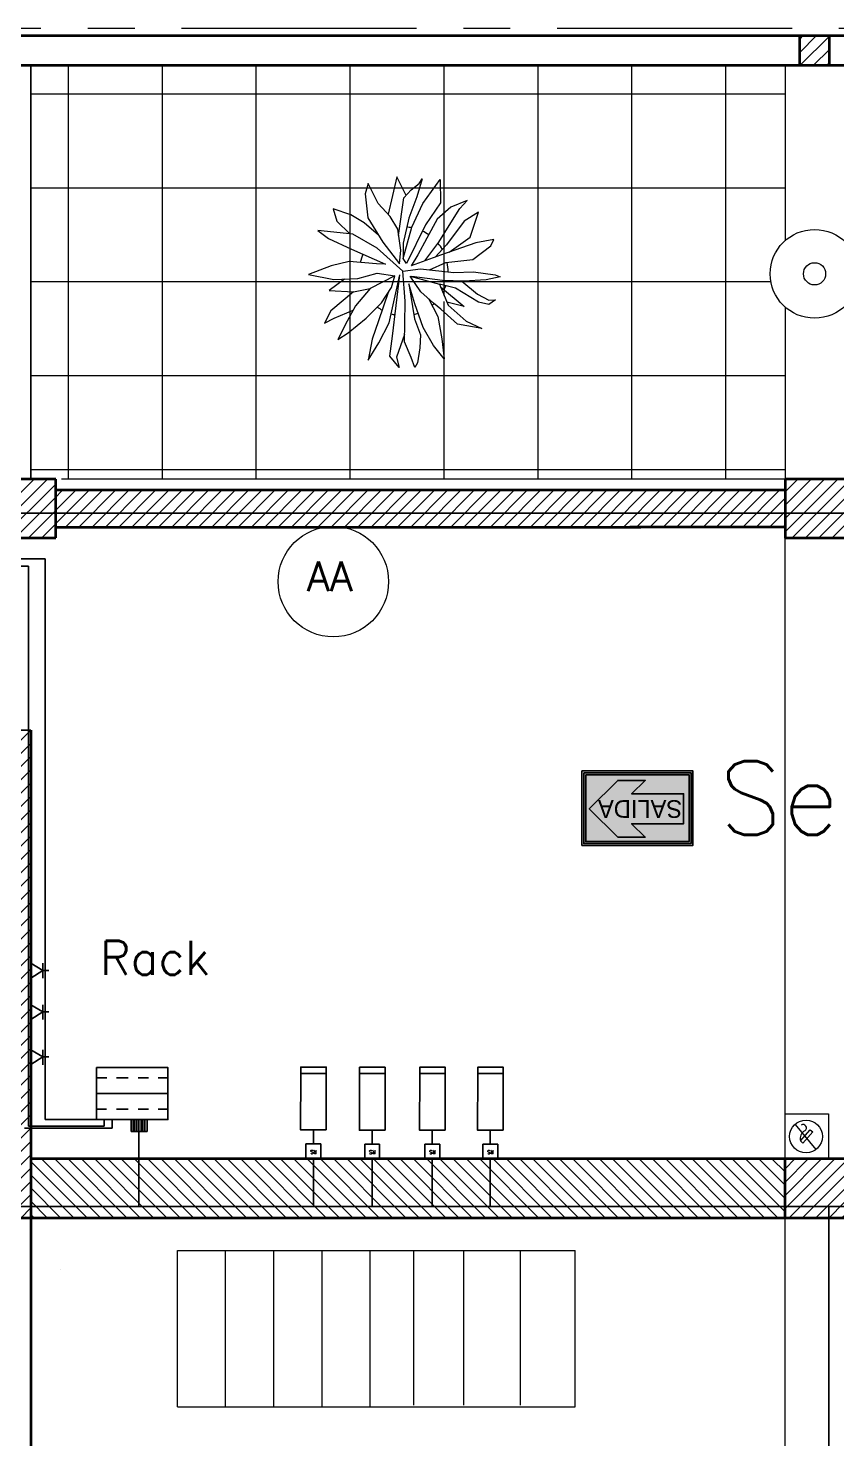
# Model space of a CAD drawing. Extents: x 1009 to 1343, y -172900 to 201.
# Drawn here: x 1041.58 to 1047.05, y 134.29 to 143.84 of the extents above; entities that cross this region are included whole.
import ezdxf

# ---------------------------------------------------------------- set-up
doc = ezdxf.new("R2010")
doc.units = 0
doc.header["$LTSCALE"] = 0.5
doc.linetypes.add('CENTER', pattern=[50.8, 31.75, -6.35, 6.35, -6.35])
doc.linetypes.add('TRAZOS2', pattern=[0.375, 0.25, -0.125])
doc.layers.get('0').update_dxf_attribs({"linetype": 'CONTINUOUS'})
for name, color, linetype in [('BRIGADAS', 8, 'TRAZOS2'), ('Cableado', 100, 'CONTINUOUS'), ('Electricidad', 50, 'CONTINUOUS'), ('MARCO_FONDO_NEGRO', 7, 'CONTINUOUS'), ('SEÑAL_FONDO_FIGURAS', 254, 'CONTINUOUS'), ('SEÑAL_FONDO_NEGRO', 7, 'CONTINUOUS'), ('SEÑAL_FONDO_VERDE', 86, 'CONTINUOUS')]:
    doc.layers.add(name, color=color, linetype=linetype)
for name, color, linetype, lineweight in [('Detalles .05', 243, 'CONTINUOUS', 5), ('Detalles 01', 8, 'CONTINUOUS', 9), ('Equipamiento fijo', 31, 'CONTINUOUS', 13), ('Muros corte', 7, 'CONTINUOUS', 40), ('Muros vista', 253, 'CONTINUOUS', 25), ('Pisos', 252, 'CONTINUOUS', 18), ('Punta 01', 6, 'CONTINUOUS', 9), ('Punta 02', 11, 'CONTINUOUS', 20), ('Sist. contra incendio', 1, 'CONTINUOUS', 18), ('Tratamiento pisos', 251, 'CONTINUOUS', 9), ('Vidrios', 147, 'CONTINUOUS', 13)]:
    doc.layers.add(name, color=color, linetype=linetype, lineweight=lineweight)
doc.styles.add('franklin gothic medium', font='framd.ttf')
doc.styles.add('Texto 2 mm', font='simplex.shx', dxfattribs={"height": 0.2})
doc.styles.add('Texto 5 mm', font='simplex.shx', dxfattribs={"height": 0.5})
pattern_1 = [(45, (0.52796, 11.5044), (-0.0449012806, 0.0449012806), [])]

# ---------------------------------------------------------------- blocks, each defined once
blk = doc.blocks.new('Planta 1')
for p, q in [((-0.2329, 0.595), (-0.2541, 0.5255)), ((-0.1663, 0.4609), (-0.2329, 0.595)), ((-0.0386, 0.6397), (-0.0987, 0.3876)), ((0.0237, 0.5146), (-0.0386, 0.6397)), ((0.0572, 0.5528), (0.1131, 0.595)), ((0.1317, 0.6273), (0.0971, 0.5056)), ((0.1131, 0.595), (0.1317, 0.6273)), ((0.1371, 0.4609), (0.2541, 0.6223)), ((0.2541, 0.6223), (0.2568, 0.4658)), ((-0.2541, 0.5255), (-0.2355, 0.364)), ((-0.0268, 0.244), (0.0093, 0.4982)), ((0.0093, 0.4982), (0.0572, 0.5528)), ((0.0971, 0.5056), (0.0412, 0.3615)), ((0.4377, 0.4808), (0.326, 0.436)), ((0.3872, 0.4261), (0.4377, 0.4808)), ((-0.35, 0.3839), (-0.4697, 0.4237)), ((-0.4697, 0.4237), (-0.4457, 0.3417)), ((-0.2595, 0.3293), (-0.35, 0.3839)), ((-0.0839, 0.3715), (-0.1663, 0.4609)), ((0.0625, 0.2994), (0.1371, 0.4609)), ((0.2568, 0.4658), (0.1557, 0.3168)), ((0.326, 0.436), (0.2328, 0.3541)), ((0.326, 0.3293), (0.3872, 0.4261)), ((0.5123, 0.4013), (0.4165, 0.3417)), ((0.4564, 0.2324), (0.5123, 0.4013)), ((-0.4457, 0.3417), (-0.3578, 0.2545)), ((-0.1639, 0.2462), (-0.2595, 0.3293)), ((-0.2355, 0.364), (-0.1344, 0.1976)), ((-0.0333, 0.287), (-0.0839, 0.3715)), ((-0.012, 0.1455), (-0.0333, 0.287)), ((0.0412, 0.3615), (0.004, 0.1926)), ((0.0041, 0.0873), (0.0625, 0.2994)), ((0.1557, 0.3168), (0.0258, 0.055)), ((0.2328, 0.3541), (0.1636, 0.2249)), ((0.2461, 0.1976), (0.326, 0.3293)), ((0.4165, 0.3417), (0.2967, 0.1803)), ((-0.3367, 0.2523), (-0.5735, 0.2771)), ((-0.5735, 0.2771), (-0.5016, 0.2224)), ((-0.5016, 0.2224), (-0.3447, 0.1504)), ((-0.1717, 0.1579), (-0.3367, 0.2523)), ((-0.1344, 0.1976), (-0.0207, 0.0514)), ((0.004, 0.1926), (0.0041, 0.0873)), ((0.1636, 0.2249), (0.1024, 0.1132)), ((0.1494, 0.0717), (0.2461, 0.1976)), ((0.4963, 0.1951), (0.2568, 0.1107)), ((0.3151, 0.1313), (0.4564, 0.2324)), ((0.616, 0.2175), (0.4963, 0.1951)), ((0.5974, 0.1728), (0.616, 0.2175)), ((-0.3447, 0.1504), (-0.1164, 0.0504)), ((0.002, 0.0018), (-0.1717, 0.1579)), ((-0.0207, 0.0514), (-0.012, 0.1455)), ((0.1024, 0.1132), (0.0583, 0.0386)), ((0.2568, 0.1107), (0.0583, 0.0386)), ((0.2967, 0.1803), (0.22, 0.0963)), ((0.475, 0.0809), (0.5974, 0.1728)), ((-0.483, 0.0387), (-0.6373, -0.021)), ((-0.3606, 0.0685), (-0.483, 0.0387)), ((-0.177, 0.0511), (-0.3606, 0.0685)), ((-0.1164, 0.0504), (-0.177, 0.0511)), ((0.002, 0.0018), (0.1211, 0.0188)), ((0.0173, -0.1998), (0.002, 0.0018)), ((0.0258, 0.055), (0.0041, 0.0873)), ((0.1211, 0.0188), (0.3473, -0.006)), ((0.1822, 0.0121), (0.2914, 0.061)), ((0.2914, 0.061), (0.475, 0.0809)), ((-0.6373, -0.021), (-0.4644, -0.0532)), ((-0.3937, -0.0511), (-0.4963, -0.1277)), ((-0.4644, -0.0532), (-0.3021, -0.0483)), ((-0.3021, -0.0483), (-0.1717, -0.011)), ((-0.053, -0.0299), (-0.2196, -0.1153)), ((-0.1717, -0.011), (-0.053, -0.0299)), ((-0.0918, -0.3464), (-0.0194, -0.022)), ((-0.0759, -0.1079), (-0.053, -0.0299)), ((-0.0679, -0.4382), (-0.0194, -0.022)), ((0.0426, -0.0843), (0.0812, -0.319)), ((0.0838, -0.2196), (0.0426, -0.0843)), ((0.0513, -0.0305), (0.2488, -0.0856)), ((0.1237, -0.1377), (0.0513, -0.0305)), ((0.2701, -0.0607), (0.0625, -0.0336)), ((0.2488, -0.0856), (0.3073, -0.2271)), ((0.3579, -0.1129), (0.2488, -0.0856)), ((0.4138, -0.0657), (0.2701, -0.0607)), ((0.3473, -0.006), (0.4803, -0.0011)), ((0.4007, -0.0652), (0.5069, -0.1526)), ((0.5655, -0.0557), (0.4138, -0.0657)), ((0.4803, -0.0011), (0.6267, -0.0234)), ((0.6587, -0.0359), (0.5655, -0.0557)), ((0.6267, -0.0234), (0.6587, -0.0359)), ((-0.4963, -0.1277), (-0.3313, -0.1377)), ((-0.3313, -0.1377), (-0.4857, -0.2668)), ((-0.3313, -0.1377), (-0.2196, -0.1153)), ((-0.2196, -0.1153), (-0.318, -0.2321)), ((-0.0971, -0.1412), (-0.1637, -0.3339)), ((-0.1424, -0.2122), (-0.0759, -0.1079)), ((0.2089, -0.2147), (0.1237, -0.1377)), ((0.1744, -0.1835), (0.2381, -0.3041)), ((0.2568, -0.1029), (0.4165, -0.237)), ((0.5123, -0.2073), (0.3579, -0.1129)), ((0.5069, -0.1526), (0.5841, -0.1948)), ((-0.4857, -0.2668), (-0.5283, -0.3488)), ((-0.4617, -0.3165), (-0.334, -0.262)), ((-0.318, -0.2321), (-0.3739, -0.3364)), ((-0.2462, -0.3165), (-0.1424, -0.2122)), ((0.0146, -0.3538), (0.0173, -0.1998)), ((0.1104, -0.2942), (0.0838, -0.2196)), ((0.2595, -0.2544), (0.2089, -0.2147)), ((0.3712, -0.3563), (0.2595, -0.2544)), ((0.4165, -0.237), (0.2994, -0.2079)), ((0.3073, -0.2271), (0.4297, -0.3364)), ((0.5841, -0.2221), (0.5123, -0.2073)), ((0.5841, -0.1948), (0.6293, -0.1923)), ((0.6293, -0.1923), (0.5841, -0.2221)), ((-0.5283, -0.3488), (-0.4617, -0.3165)), ((-0.3739, -0.3364), (-0.4378, -0.4606)), ((-0.3686, -0.4159), (-0.2462, -0.3165)), ((-0.1637, -0.3339), (-0.2063, -0.4581)), ((-0.161, -0.4829), (-0.0918, -0.3464)), ((0.012, -0.4755), (0.0146, -0.3538)), ((0.0812, -0.319), (0.1211, -0.4283)), ((0.1397, -0.3786), (0.1104, -0.2942)), ((0.2089, -0.5003), (0.1397, -0.3786)), ((0.2381, -0.3041), (0.2648, -0.4556)), ((0.5362, -0.3861), (0.3712, -0.3563)), ((0.4297, -0.3364), (0.5362, -0.3861)), ((-0.4378, -0.4606), (-0.3686, -0.4159)), ((-0.2063, -0.4581), (-0.2329, -0.5997)), ((-0.0865, -0.5724), (-0.0679, -0.4382)), ((0.0131, -0.4251), (-0.0413, -0.5798)), ((0.0572, -0.5823), (0.012, -0.4755)), ((0.1211, -0.4283), (0.1157, -0.5152)), ((0.2648, -0.4556), (0.2807, -0.5898)), ((-0.2329, -0.5997), (-0.161, -0.4829)), ((-0.0227, -0.6493), (-0.0865, -0.5724)), ((0.1157, -0.5152), (0.0998, -0.6171)), ((0.2807, -0.5898), (0.2089, -0.5003)), ((-0.0413, -0.5798), (-0.0227, -0.6493)), ((0.0838, -0.6493), (0.0572, -0.5823)), ((0.0998, -0.6171), (0.0838, -0.6493))]:
    blk.add_line(p, q)
at = {"layer": 'Detalles .05'}
for start, end in [(79.67735, 86.20702), (125.03863, 125.08075), (55.77773, 65.12379), (157.2574, 168.4231), (29.64125, 39.12553), (359.44286, 11.7162), (335.49978, 341.04008), (233.57333, 240.8096), (253.28468, 258.68298), (283.22271, 289.11479), (309.56471, 313.10247)]:
    blk.add_arc((0.0079, 0.0012), 0.3, start, end, dxfattribs=at)
blk = doc.blocks.new('A$C4F586106')
at = {"layer": 'SEÑAL_FONDO_FIGURAS'}
h = blk.add_hatch(color=256, dxfattribs=at)
h.paths.add_polyline_path([(1.092, 0.238), (0.029, 0.238), (0.029, 1.85), (1.092, 1.85)])
h.paths.add_polyline_path([(1.063, 1.821), (0.058, 1.821), (0.058, 0.267), (1.063, 0.267)], flags=16)
h.paths.add_polyline_path([(0.807, 1.55), (0.807, 0.438), (0.287, 0.438), (0.287, 1.55)], flags=8)
blk.add_hatch(color=256, dxfattribs=at).paths.add_polyline_path([(0.553, 1.768), (0.126, 1.339), (0.126, 0.925), (0.327, 1.132), (0.327, 0.349), (0.553, 0.349), (0.778, 0.349), (0.778, 1.132), (0.979, 0.925), (0.979, 1.339)])
at = {"layer": 'SEÑAL_FONDO_VERDE'}
h = blk.add_hatch(color=256, dxfattribs=at)
h.paths.add_polyline_path([(0.058, 0.267), (0.058, 1.821), (1.063, 1.821), (1.063, 0.267)])
h.paths.add_polyline_path([(0.327, 0.349), (0.553, 0.349), (0.778, 0.349), (0.778, 1.132), (0.979, 0.925), (0.979, 1.339), (0.553, 1.768), (0.126, 1.339), (0.126, 0.925), (0.327, 1.132)], flags=16)
at = {"layer": 'MARCO_FONDO_NEGRO'}
blk.add_lwpolyline([(1.121, 1.879), (1.121, 0.209), (0, 0.209), (0, 1.879)], close=True, dxfattribs=at)
at = {"layer": 'SEÑAL_FONDO_FIGURAS'}
blk.add_lwpolyline([(1.092, 1.85), (0.029, 1.85), (0.029, 0.238), (1.092, 0.238)], close=True, dxfattribs=at)
at = {"layer": 'SEÑAL_FONDO_NEGRO'}
blk.add_lwpolyline([(1.063, 1.821), (1.063, 0.267), (0.058, 0.267), (0.058, 1.821)], close=True, dxfattribs=at)
at = {"layer": 'SEÑAL_FONDO_VERDE'}
for points in [[(1.063, 1.821), (1.063, 0.267), (0.058, 0.267), (0.058, 1.821)], [(0.553, 0.349), (0.778, 0.349), (0.778, 1.132), (0.979, 0.925), (0.979, 1.339), (0.553, 1.768), (0.126, 1.339), (0.126, 0.925), (0.327, 1.132), (0.327, 0.349)], [(0.553, 0.349), (0.778, 0.349), (0.778, 1.132), (0.979, 0.925), (0.979, 1.339), (0.553, 1.768), (0.126, 1.339), (0.126, 0.925), (0.327, 1.132), (0.327, 0.349)]]:
    blk.add_lwpolyline(points, close=True, dxfattribs=at)
at = {"layer": 'SEÑAL_FONDO_VERDE', "style": 'franklin gothic medium'}
blk.add_text('SALIDA', height=0.2658, rotation=90, dxfattribs=at).set_placement((0.681, 0.372))

msp = doc.modelspace()

# ---------------------------------------------------------------- hatches: boundary and pattern name
at = {"layer": 'Detalles 01'}
h = msp.add_hatch(dxfattribs=at)
h.set_pattern_fill('ANSI31', color=256, scale=0.02, style=0)
h.set_pattern_definition(pattern_1)
h.paths.add_polyline_path([(1046.9961, 143.7859), (1046.7961, 143.7859), (1046.7961, 143.5859), (1046.9961, 143.5859)])
h = msp.add_hatch(dxfattribs=at)
h.set_pattern_fill('ANSI31', color=256, scale=0.02, style=0)
h.set_pattern_definition([(45, (-4.81204, 11.507786), (-0.0449012806, 0.0449012806), [])])
h.paths.add_polyline_path([(1041.7561, 140.7893), (1041.3561, 140.7893), (1041.3561, 140.3893), (1041.7561, 140.3893)])
h = msp.add_hatch(dxfattribs=at)
h.set_pattern_fill('ANSI31', color=256, scale=0.02, style=0)
h.set_pattern_definition(pattern_1)
h.paths.add_polyline_path([(1047.0961, 140.7859), (1046.6961, 140.7859), (1046.6961, 140.3859), (1047.0961, 140.3859)])
h = msp.add_hatch(dxfattribs=at)
h.set_pattern_fill('ANSI31', color=256, scale=0.02, style=0)
h.set_pattern_definition([(45, (0.45051, 12.58081), (-0.0449012806, 0.0449012806), [])])
h.paths.add_polyline_path([(1041.3561, 135.9359), (1039.9561, 135.9359), (1039.9561, 136.2801), (1039.8061, 136.2801), (1039.8061, 135.7859), (1041.5961, 135.7859), (1041.5961, 139.0876), (1041.3561, 139.0876), (1041.3561, 140.7109), (1039.1961, 140.7109), (1039.1961, 140.4609), (1039.8061, 140.4609), (1039.8061, 140.1168), (1039.9561, 140.1168), (1039.9561, 140.4609), (1041.3561, 140.4609)])
h.paths.add_polyline_path([(1039.9561, 139.3168), (1039.8061, 139.3168), (1039.8061, 138.5984), (1039.9561, 138.5984)], flags=17)
h = msp.add_hatch(dxfattribs=at)
h.set_pattern_fill('ANSI31', color=256, scale=0.02, style=0)
h.set_pattern_definition([(45, (1044.97156, 140.90709), (-0.0449013, 0.0449013), [])])
h.paths.add_polyline_path([(1046.6961, 140.7071), (1041.7605, 140.7071), (1041.7605, 140.4609), (1046.6961, 140.4609)])
h = msp.add_hatch(dxfattribs=at)
h.set_pattern_fill('ANSI31', color=256, scale=0.02, angle=-90, style=0)
h.set_pattern_definition([(315, (929.712, 1193.58411), (0.0449012806, 0.0449012806), [])])
h.paths.add_polyline_path([(1046.6961, 135.7859), (1046.6961, 136.1859), (1041.5961, 136.1859), (1041.5961, 135.7859)])
h = msp.add_hatch(dxfattribs=at)
h.set_pattern_fill('ANSI31', color=256, scale=0.02, style=0)
h.set_pattern_definition(pattern_1)
h.paths.add_polyline_path([(1046.6961, 136.1859), (1046.6961, 135.7859), (1047.0961, 135.7859), (1047.0961, 136.1859)])
at = {"layer": 'Tratamiento pisos'}
h = msp.add_hatch(dxfattribs=at)
h.set_pattern_fill('NET,_O', color=256, scale=0.2)
h.set_pattern_definition([(0, (0.4505, 12.5808), (1e-16, 0.635), []), (90, (0.4505, 12.5808), (-0.635, 2e-16), [])])
h.paths.add_polyline_path([(1041.5961, 143.5859), (1041.5961, 140.7859), (1046.6961, 140.7859), (1046.6961, 141.9503, -0.213826), (1046.5958, 142.1742, -0.213826), (1046.6961, 142.3981), (1046.6961, 143.5859)])
h.paths.add_polyline_path([(1044.3473, 141.9972), (1044.4096, 141.9817), (1044.3821, 142.0483, -0.05166)], flags=16)

# ---------------------------------------------------------------- linework, layer by layer
at = {"layer": 'Cableado'}
for p, q in [((1041.6928, 140.2448), (1041.3561, 140.2448)), ((1041.6928, 136.4523), (1041.6928, 140.2448)), ((1041.5811, 140.196), (1041.3032, 140.196)), ((1041.5811, 136.4085), (1041.5811, 140.196)), ((1042.0402, 136.735), (1042.111, 136.735)), ((1042.1766, 136.735), (1042.254, 136.735)), ((1042.3212, 136.735), (1042.3915, 136.735)), ((1042.4579, 136.735), (1042.5233, 136.735)), ((1042.0402, 136.6282), (1042.5233, 136.6282)), ((1042.1087, 136.5214), (1042.0402, 136.5214)), ((1042.1766, 136.5214), (1042.254, 136.5214)), ((1042.3212, 136.5214), (1042.3915, 136.5214)), ((1042.4579, 136.5214), (1042.5233, 136.5214)), ((1041.5528, 136.3933), (1042.1472, 136.3933)), ((1042.0916, 136.4085), (1041.5811, 136.4085)), ((1041.6928, 136.4523), (1042.0402, 136.4523)), ((1042.0914, 136.4523), (1042.0916, 136.4085)), ((1042.1472, 136.3933), (1042.1472, 136.4523)), ((1042.2747, 136.3709), (1042.2747, 136.4523)), ((1042.2893, 136.4523), (1042.2893, 136.3709)), ((1042.3004, 136.4523), (1042.3004, 136.3709)), ((1042.3127, 136.4523), (1042.3127, 136.3709)), ((1042.3262, 136.4523), (1042.3262, 135.8707)), ((1042.3428, 136.4523), (1042.3428, 136.3709)), ((1042.3538, 136.4523), (1042.3538, 136.3709)), ((1042.3667, 136.4523), (1042.3667, 136.3709)), ((1042.3829, 136.3709), (1042.3829, 136.4523)), ((1043.5066, 136.3815), (1043.5066, 136.2896)), ((1043.9042, 136.3799), (1043.9042, 136.2881)), ((1044.311, 136.38), (1044.311, 136.2881)), ((1044.7031, 136.3799), (1044.7031, 136.2881)), ((1042.2747, 136.3709), (1042.3829, 136.3709)), ((1043.5567, 136.2875), (1043.4567, 136.2875)), ((1043.4567, 136.2875), (1043.4567, 136.1875)), ((1043.5567, 136.1875), (1043.5567, 136.2875)), ((1043.9543, 136.2859), (1043.8543, 136.2859)), ((1043.8543, 136.2859), (1043.8543, 136.1859)), ((1043.9543, 136.1859), (1043.9543, 136.2859)), ((1044.3611, 136.286), (1044.2611, 136.286)), ((1044.2611, 136.286), (1044.2611, 136.186)), ((1044.3611, 136.186), (1044.3611, 136.286)), ((1044.7531, 136.2859), (1044.6531, 136.2859)), ((1044.6531, 136.2859), (1044.6531, 136.1859)), ((1044.7531, 136.1859), (1044.7531, 136.2859)), ((1043.4567, 136.1875), (1043.5567, 136.1875)), ((1043.5068, 136.1875), (1043.5068, 135.873)), ((1043.8543, 136.1859), (1043.9543, 136.1859)), ((1043.9044, 136.1861), (1043.9044, 135.864)), ((1044.2611, 136.186), (1044.3611, 136.186)), ((1044.3112, 136.186), (1044.3112, 135.8638)), ((1044.6531, 136.1859), (1044.7531, 136.1859)), ((1044.7033, 136.1859), (1044.7033, 135.8638)), ((1037.0201, 135.8654), (1051.5429, 135.8624)), ((1046.9921, 135.8624), (1046.9921, 129.8274)), ((1041.7961, 135.4359), (1041.7961, 135.4359))]:
    msp.add_line(p, q, dxfattribs=at)
for points in [[(1042.0402, 136.8039), (1042.5233, 136.8039), (1042.5233, 136.4523), (1042.0402, 136.4523)], [(1043.594, 136.3815), (1043.4208, 136.3815), (1043.4217, 136.7642), (1043.594, 136.7642)], [(1043.594, 136.7642), (1043.4217, 136.7642), (1043.4217, 136.8071), (1043.594, 136.8071)], [(1043.9916, 136.3799), (1043.8183, 136.3799), (1043.8193, 136.7626), (1043.9916, 136.7626)], [(1043.9916, 136.7626), (1043.8193, 136.7626), (1043.8193, 136.8055), (1043.9916, 136.8055)], [(1044.3985, 136.38), (1044.2252, 136.38), (1044.2261, 136.7627), (1044.3985, 136.7627)], [(1044.3985, 136.7627), (1044.2261, 136.7627), (1044.2261, 136.8055), (1044.3985, 136.8055)], [(1044.7905, 136.3799), (1044.6172, 136.3799), (1044.6181, 136.7626), (1044.7905, 136.7626)], [(1044.7905, 136.7626), (1044.6181, 136.7626), (1044.6181, 136.8055), (1044.7905, 136.8055)]]:
    msp.add_lwpolyline(points, close=True, dxfattribs=at)
at = {"layer": 'Detalles .05', "color": 7}
msp.add_line((1039.9561, 139.0876), (1041.5961, 139.0876), dxfattribs=at)
at = {"layer": 'Detalles 01', "linetype": 'CENTER', "ltscale": 0.1}
msp.add_line((1022.2961, 143.8359), (1064.3461, 143.8359), dxfattribs=at)
at = {"layer": 'Electricidad'}
for p, q in [((1039.9561, 140.5539), (1048.2006, 140.5539)), ((1040.3143, 139.0876), (1041.5961, 139.0876)), ((1041.5961, 139.0876), (1041.5961, 138.4124)), ((1041.5961, 138.4124), (1041.5961, 137.5093)), ((1041.6769, 137.4612), (1041.5961, 137.5093)), ((1041.6769, 137.4612), (1041.5961, 137.4088)), ((1041.6769, 137.5093), (1041.6769, 137.408)), ((1041.6769, 137.4612), (1041.717, 137.4612)), ((1041.5961, 137.4088), (1041.5961, 136.924)), ((1041.6769, 137.1814), (1041.5961, 137.2294)), ((1041.6769, 137.1814), (1041.5961, 137.1289)), ((1041.6769, 137.2294), (1041.6769, 137.1281)), ((1041.6769, 137.1814), (1041.717, 137.1814)), ((1041.6769, 136.876), (1041.5961, 136.924)), ((1041.6769, 136.876), (1041.5961, 136.8236)), ((1041.6769, 136.924), (1041.6769, 136.8228)), ((1041.6769, 136.876), (1041.717, 136.876)), ((1039.8061, 135.7859), (1041.8855, 135.7859)), ((1041.9349, 135.7859), (1049.096, 135.7859))]:
    msp.add_line(p, q, dxfattribs=at)
for points in [[(1041.5961, 137.4088), (1041.5961, 137.5093)], [(1041.5961, 137.1289), (1041.5961, 137.2294)], [(1041.5961, 136.8236), (1041.5961, 136.924)]]:
    msp.add_lwpolyline(points, dxfattribs=at)
at = {"layer": 'Equipamiento fijo'}
for p, q in [((1042.5873, 135.5671), (1045.2762, 135.5671)), ((1042.5873, 134.5082), (1042.5873, 135.5671)), ((1042.9133, 134.5082), (1042.9133, 135.5671)), ((1043.2393, 134.5082), (1043.2393, 135.5671)), ((1043.5653, 134.5082), (1043.5653, 135.5671)), ((1043.8913, 134.5082), (1043.8913, 135.5671)), ((1044.1868, 134.5203), (1044.1868, 135.5671)), ((1044.5233, 134.5203), (1044.5233, 135.5671)), ((1044.9078, 134.5203), (1044.9078, 135.5671)), ((1045.2762, 134.5082), (1045.2762, 135.5671)), ((1042.5873, 134.5082), (1045.2762, 134.5082))]:
    msp.add_line(p, q, dxfattribs=at)
msp.add_circle((1046.8958, 142.1742), 0.3, dxfattribs=at)
at = {"layer": 'Muros corte'}
for p, q in [((1022.2961, 143.7859), (1064.2961, 143.7859)), ((1046.7961, 143.5859), (1046.7961, 143.7859)), ((1046.9961, 143.5859), (1046.9961, 143.7859)), ((1022.2961, 143.5859), (1064.2961, 143.5859)), ((1041.7661, 140.3879), (1041.7661, 140.7859)), ((1047.0961, 140.7859), (1046.6961, 140.7859)), ((1046.6961, 140.7859), (1046.6961, 140.3859)), ((1046.6961, 140.7109), (1041.7661, 140.7109)), ((1041.3561, 140.3879), (1041.7661, 140.3879)), ((1041.7661, 140.4609), (1045.7221, 140.4609)), ((1046.6961, 140.4609), (1045.6461, 140.4609)), ((1047.0961, 140.3859), (1046.6961, 140.3859)), ((1041.5961, 139.0876), (1041.5961, 130.7859)), ((1052.2961, 136.1859), (1041.5961, 136.1859)), ((1046.6961, 135.7859), (1046.6961, 136.1859)), ((1046.6961, 135.7859), (1046.6961, 136.1859)), ((1041.5961, 135.7859), (1039.8061, 135.7859)), ((1052.2961, 135.7859), (1041.5961, 135.7859))]:
    msp.add_line(p, q, dxfattribs=at)
at = {"layer": 'Muros corte', "color": 0}
msp.add_line((1041.7661, 140.7859), (1041.3561, 140.7859), dxfattribs=at)
at = {"layer": 'Muros vista'}
msp.add_line((1041.5961, 143.5859), (1041.5961, 140.7859), dxfattribs=at)
at = {"layer": 'Pisos'}
msp.add_line((1046.6961, 140.7859), (1041.8042, 140.7859), dxfattribs=at)
at = {"layer": 'Punta 02'}
msp.add_circle((1046.8958, 142.1742), 0.075, dxfattribs=at)
at = {"layer": 'Sist. contra incendio'}
msp.add_line((1046.7658, 136.4189), (1046.9042, 136.2488), dxfattribs=at)
at = {"layer": 'Sist. contra incendio', "color": 0}
for points in [[(1046.6961, 136.4912), (1046.9896, 136.4912), (1046.9896, 136.1859), (1046.6961, 136.1859)], [(1046.8175, 136.2931), (1046.8003, 136.3083), (1046.8666, 136.3831), (1046.8837, 136.368)]]:
    msp.add_lwpolyline(points, close=True, dxfattribs=at)
at = {"layer": 'Sist. contra incendio'}
msp.add_circle((1046.8383, 136.3379), 0.1108, dxfattribs=at)
at = {"layer": 'Sist. contra incendio', "color": 0}
for centre, radius, start, end in [((1046.8178, 136.3956), 0.0234, 303.37827, 123.37827), ((1046.8581, 136.3231), 0.0596, 117.39951, 194.42182)]:
    msp.add_arc(centre, radius, start, end, dxfattribs=at)
at = {"layer": 'Tratamiento pisos'}
for p, q in [((1046.6961, 143.5859), (1046.6961, 142.3981)), ((1046.6961, 141.9503), (1046.6961, 140.7859)), ((1046.6961, 125.1859), (1046.6961, 140.3859))]:
    msp.add_line(p, q, dxfattribs=at)
at = {"layer": 'Vidrios', "color": 7}
msp.add_circle((1043.6419, 140.0914), 0.3735, dxfattribs=at)

# ---------------------------------------------------------------- block references
at = {"layer": 'BRIGADAS', "xscale": 0.4499999999998181, "yscale": 0.4499999999998181, "zscale": 0.4499999999998181, "rotation": 89.99999999999999}
msp.add_blockref('A$C4F586106', (1046.1678, 138.3066), dxfattribs=at)
at = {"layer": 'Detalles .05'}
msp.add_blockref('Planta 1', (1044.1102, 142.1897), dxfattribs=at)

# ---------------------------------------------------------------- texts
at = {"layer": 'Cableado', "char_height": 0.02526, "attachment_point": 1, "rotation": 180, "style": 'Texto 5 mm'}
for insert in [(1043.5304, 136.2207), (1043.928, 136.2192), (1044.3348, 136.2192), (1044.7269, 136.2191)]:
    msp.add_mtext_dynamic_manual_height_columns('RS', width=19.34546, gutter_width=2.5, heights=[0], dxfattribs=dict(at, insert=insert))
at = {"layer": 'Punta 01', "color": 6, "insert": (1042.0638, 137.6616), "char_height": 0.230827, "attachment_point": 1, "style": 'Texto 5 mm'}
msp.add_mtext_dynamic_manual_height_columns('{\\C0;Rack} ', width=11.68093, gutter_width=2.5, heights=[0], dxfattribs=at)
at = {"layer": 'Vidrios', "color": 0, "style": 'Texto 5 mm'}
msp.add_text('Servidores', height=0.5, dxfattribs=at).set_placement((1046.2496, 138.3775))
at = {"layer": 'Vidrios', "insert": (1043.056, 140.2271), "char_height": 0.2, "attachment_point": 1, "style": 'Texto 2 mm'}
msp.add_mtext_dynamic_manual_height_columns('\\pi0.40757;{\\C7;AA}', width=1.177038, gutter_width=2.5, heights=[0], dxfattribs=at)

doc.saveas('drawing.dxf')
